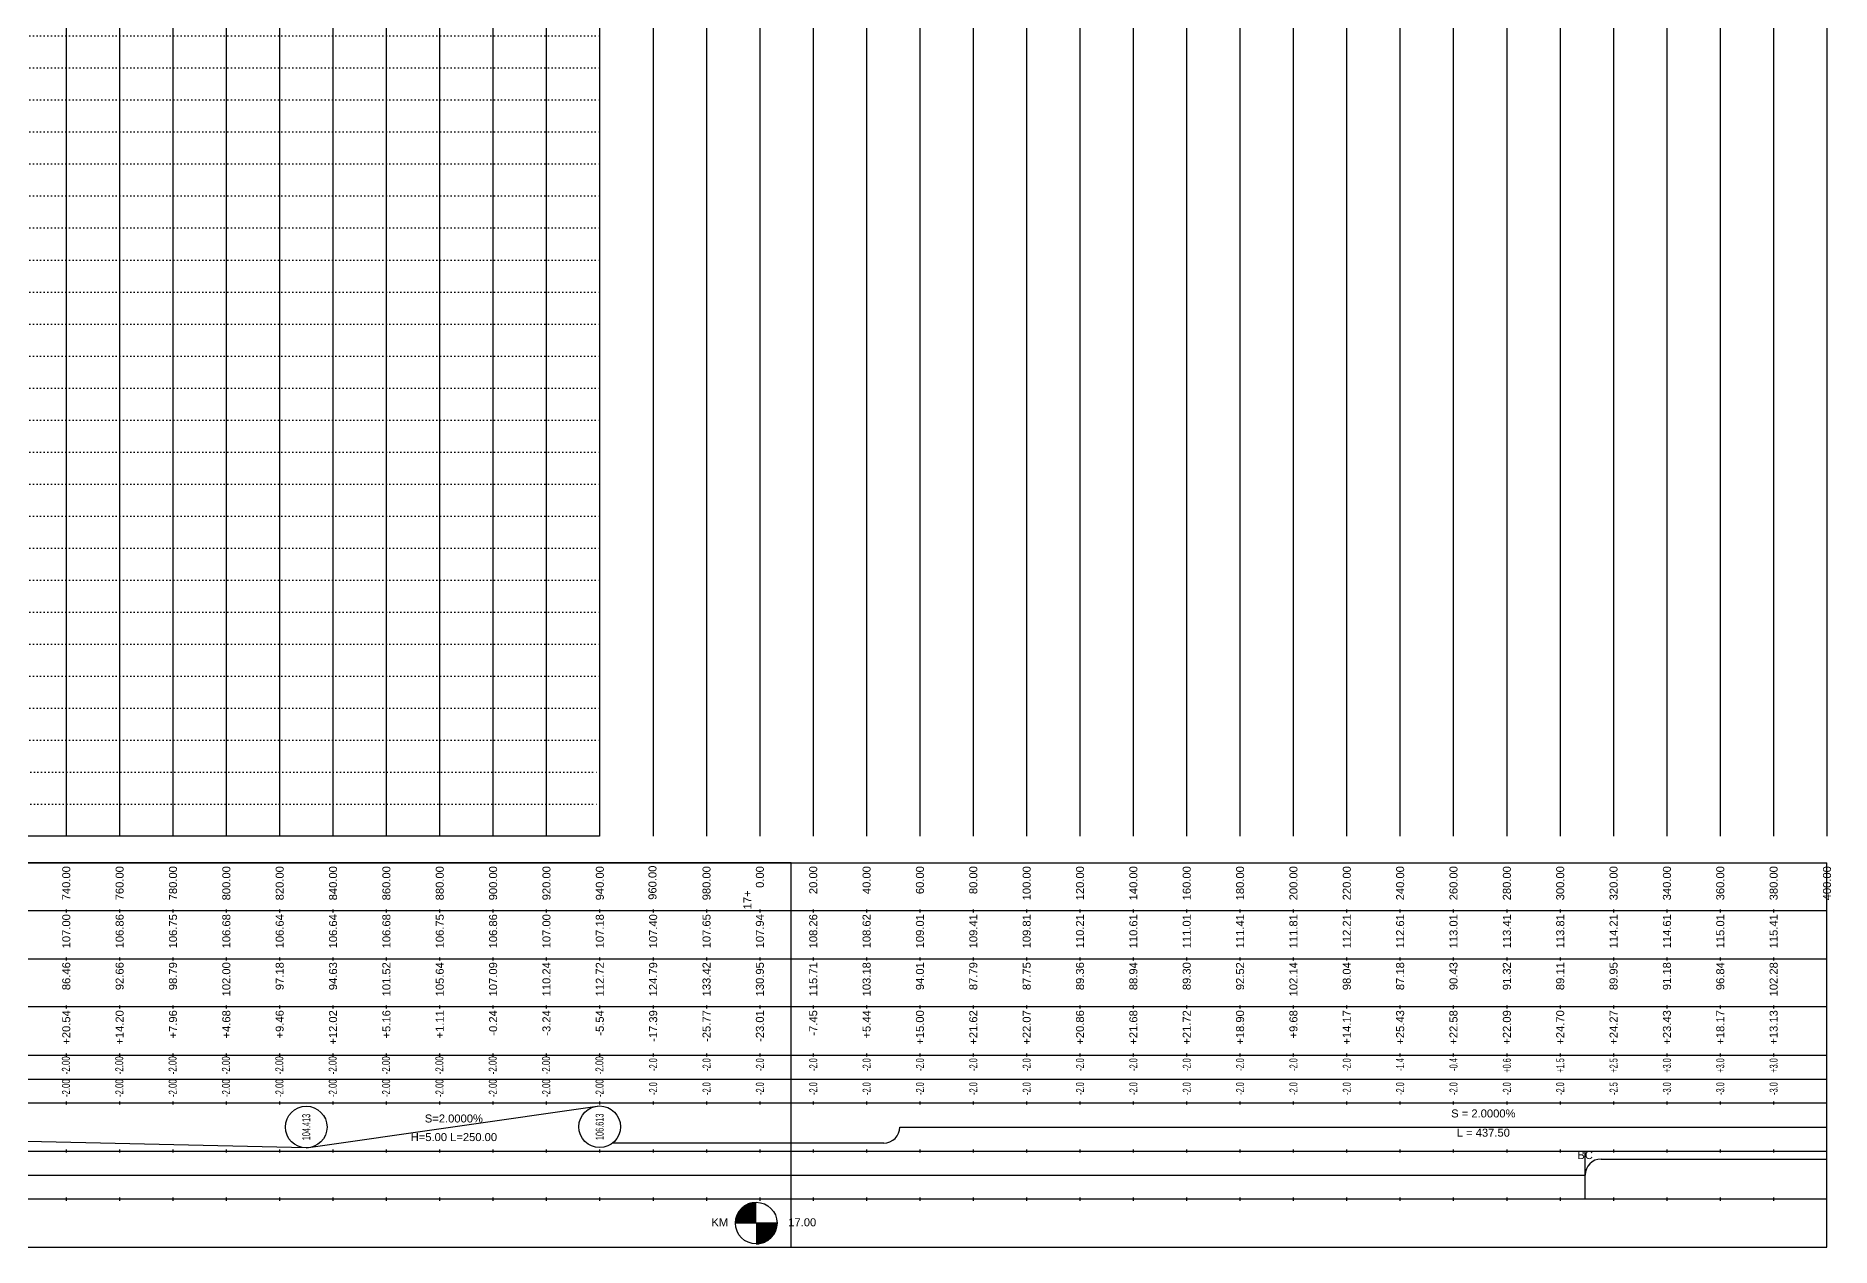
# Model space of a CAD drawing. Header units: millimetres. Extents: x -1499 to 6658, y -12483 to -6008.
# Drawn here: x 5985 to 6658, y -12027 to -11573 of the extents above; entities that cross this region are included whole.
import ezdxf
from ezdxf.enums import TextEntityAlignment as Align

# ---------------------------------------------------------------- set-up
doc = ezdxf.new("R2010")
doc.units = ezdxf.units.MM
doc.linetypes.add('A-DOTLN01H', pattern=[0.125, 0, -0.125])
doc.layers.add('_와꾸', color=7, linetype='Continuous', plot=False)
for name, color, linetype in [('CR-GRID', 56, 'A-DOTLN01H'), ('CZ-TEX2', 3, 'Continuous'), ('기타일반선(가늠)', 1, 'Continuous'), ('수직그리드', 1, 'Continuous'), ('표내용문자', 3, 'Continuous'), ('표보조선', 1, 'Continuous'), ('표주요선', 1, 'Continuous')]:
    doc.layers.add(name, color=color, linetype=linetype)
doc.styles.get("Standard").update_dxf_attribs({"font": 'arial.ttf'})

# ---------------------------------------------------------------- blocks, each defined once
blk = doc.blocks.new('A$C556A73DE')
at = {"layer": '표내용문자', "color": 253}
for s, p in [('107.40', (1.56, -1.8)), ('124.79', (1.56, -19.8)), ('-17.39', (1.56, -37.8))]:
    blk.add_text(s, height=3, rotation=90, dxfattribs=at).set_placement(p, align=Align.RIGHT)

msp = doc.modelspace()

# ---------------------------------------------------------------- linework, layer by layer
at = {"layer": '_와꾸', "color": 7, "true_color": 0xffffff}
msp.add_lwpolyline([(5424.16, -12027.06), (6268.16, -12027.06), (6268.16, -11883.06), (5424.16, -11883.06)], close=True, dxfattribs=at)
at = {"layer": 'CR-GRID', "linetype": 'A-DOTLN01H', "ltscale": 10}
for p, q in [((696.16, -11573.06), (6196.16, -11573.06)), ((696.16, -11585.06), (6196.16, -11585.06)), ((696.16, -11597.06), (6196.16, -11597.06)), ((696.16, -11609.06), (6196.16, -11609.06)), ((696.16, -11621.06), (6196.16, -11621.06)), ((696.16, -11633.06), (6196.16, -11633.06)), ((696.16, -11645.06), (6196.16, -11645.06)), ((696.16, -11657.06), (6196.16, -11657.06)), ((696.16, -11669.06), (6196.16, -11669.06)), ((696.16, -11681.06), (6196.16, -11681.06)), ((696.16, -11693.06), (6196.16, -11693.06)), ((696.16, -11705.06), (6196.16, -11705.06)), ((696.16, -11717.06), (6196.16, -11717.06)), ((696.16, -11729.06), (6196.16, -11729.06)), ((696.16, -11741.06), (6196.16, -11741.06)), ((696.16, -11753.06), (6196.16, -11753.06)), ((696.16, -11765.06), (6196.16, -11765.06)), ((696.16, -11777.06), (6196.16, -11777.06)), ((696.16, -11789.06), (6196.16, -11789.06)), ((696.16, -11801.06), (6196.16, -11801.06)), ((696.16, -11813.06), (6196.16, -11813.06)), ((696.16, -11825.06), (6196.16, -11825.06)), ((696.16, -11837.06), (6196.16, -11837.06)), ((236.16, -11849.06), (6196.16, -11849.06)), ((236.16, -11861.06), (6196.16, -11861.06))]:
    msp.add_line(p, q, dxfattribs=at)
at = {"layer": '기타일반선(가늠)'}
msp.add_line((6196.35, -11873.06), (5416.35, -11873.06), dxfattribs=at)
msp.add_line((6196.35, -11873.06), (5416.35, -11873.06), dxfattribs=at)
msp.add_line((6196.35, -11873.06), (5416.35, -11873.06), dxfattribs=at)
at = {"layer": '수직그리드', "color": 253}
for p, q in [((6236.35, -11072.54), (6236.35, -11873.06)), ((6256.35, -11087.36), (6256.35, -11873.06)), ((6216.35, -11124.32), (6216.35, -11873.06)), ((6276.35, -11178.8), (6276.35, -11873.06)), ((6296.35, -11254), (6296.35, -11873.06)), ((6456.35, -11260.24), (6456.35, -11873.06)), ((6636.35, -11259.35), (6636.35, -11873.06)), ((6476.35, -11284.8), (6476.35, -11873.06)), ((6616.35, -11292.01), (6616.35, -11873.06)), ((6656.35, -11301.85), (6656.35, -11873.06)), ((6316.35, -11309), (6316.35, -11873.06)), ((6436.35, -11317.97), (6436.35, -11873.06)), ((6536.35, -11325.15), (6536.35, -11873.06)), ((6516.35, -11330.46), (6516.35, -11873.06)), ((6596.35, -11325.97), (6596.35, -11873.06)), ((6376.35, -11336.92), (6376.35, -11873.06)), ((6416.35, -11337.29), (6416.35, -11873.06)), ((6556.35, -11338.37), (6556.35, -11873.06)), ((6576.35, -11333.37), (6576.35, -11873.06)), ((6396.35, -11339.44), (6396.35, -11873.06)), ((6336.35, -11346.3), (6336.35, -11873.06)), ((6356.35, -11346.58), (6356.35, -11873.06)), ((6496.35, -11349.97), (6496.35, -11873.06))]:
    msp.add_line(p, q, dxfattribs=at)
at = {"layer": '수직그리드'}
for p, q in [((6196.35, -11196.72), (6196.35, -11873.06)), ((6176.35, -11211.63), (6176.35, -11873.06)), ((6156.35, -11230.49), (6156.35, -11873.06)), ((6136.35, -11239.21), (6136.35, -11873.06)), ((6056.35, -11261.05), (6056.35, -11873.06)), ((6116.35, -11263.96), (6116.35, -11873.06)), ((6036.35, -11280.32), (6036.35, -11873.06)), ((6036.35, -11280.32), (6036.35, -11873.06)), ((6076.35, -11289.95), (6076.35, -11873.06)), ((6096.35, -11305.31), (6096.35, -11873.06)), ((6016.35, -11317.08), (6016.35, -11873.06)), ((5996.35, -11354.31), (5996.35, -11873.06))]:
    msp.add_line(p, q, dxfattribs=at)
at = {"layer": '표내용문자', "color": 253}
for p, q in [((6250.56, -12011.68), (6255.05, -12011.68)), ((6255.05, -12011.61), (6250.67, -12011.61)), ((6250.78, -12011.53), (6255.05, -12011.53)), ((6255.05, -12011.46), (6250.9, -12011.46)), ((6251.02, -12011.38), (6255.05, -12011.38)), ((6255.05, -12011.31), (6251.14, -12011.31)), ((6251.28, -12011.23), (6255.05, -12011.23)), ((6255.05, -12011.16), (6251.42, -12011.16)), ((6251.56, -12011.08), (6255.05, -12011.08)), ((6255.05, -12011.01), (6251.72, -12011.01)), ((6251.88, -12010.93), (6255.05, -12010.93)), ((6255.05, -12010.86), (6252.05, -12010.86)), ((6252.24, -12010.78), (6255.05, -12010.78)), ((6255.05, -12010.71), (6252.44, -12010.71)), ((6252.66, -12010.63), (6255.05, -12010.63)), ((6255.05, -12010.56), (6252.91, -12010.56)), ((6253.19, -12010.48), (6255.05, -12010.48)), ((6255.05, -12010.41), (6253.53, -12010.41)), ((6253.97, -12010.33), (6255.05, -12010.33)), ((6255.05, -12017.91), (6247.25, -12017.91)), ((6247.25, -12017.98), (6255.05, -12017.98)), ((6255.05, -12018.06), (6247.25, -12018.06)), ((6247.26, -12017.68), (6255.05, -12017.68)), ((6255.05, -12017.76), (6247.26, -12017.76)), ((6247.26, -12017.83), (6255.05, -12017.83)), ((6247.27, -12017.53), (6255.05, -12017.53)), ((6255.05, -12017.61), (6247.27, -12017.61)), ((6247.28, -12017.38), (6255.05, -12017.38)), ((6255.05, -12017.46), (6247.28, -12017.46)), ((6255.05, -12017.31), (6247.29, -12017.31)), ((6247.3, -12017.23), (6255.05, -12017.23)), ((6247.31, -12017.08), (6255.05, -12017.08)), ((6255.05, -12017.16), (6247.31, -12017.16)), ((6255.05, -12017.01), (6247.32, -12017.01)), ((6247.33, -12016.93), (6255.05, -12016.93)), ((6255.05, -12016.86), (6247.35, -12016.86)), ((6247.36, -12016.78), (6255.05, -12016.78)), ((6255.05, -12016.71), (6247.37, -12016.71)), ((6247.38, -12016.63), (6255.05, -12016.63)), ((6255.05, -12016.56), (6247.4, -12016.56)), ((6247.41, -12016.48), (6255.05, -12016.48)), ((6255.05, -12016.41), (6247.43, -12016.41)), ((6247.45, -12016.33), (6255.05, -12016.33)), ((6255.05, -12016.26), (6247.46, -12016.26)), ((6247.48, -12016.18), (6255.05, -12016.18)), ((6255.05, -12016.11), (6247.5, -12016.11)), ((6247.52, -12016.03), (6255.05, -12016.03)), ((6255.05, -12015.96), (6247.54, -12015.96)), ((6247.56, -12015.88), (6255.05, -12015.88)), ((6255.05, -12015.81), (6247.58, -12015.81)), ((6247.61, -12015.73), (6255.05, -12015.73)), ((6255.05, -12015.66), (6247.63, -12015.66)), ((6247.66, -12015.58), (6255.05, -12015.58)), ((6255.05, -12015.51), (6247.68, -12015.51)), ((6247.71, -12015.43), (6255.05, -12015.43)), ((6255.05, -12015.36), (6247.74, -12015.36)), ((6247.76, -12015.28), (6255.05, -12015.28)), ((6255.05, -12015.21), (6247.79, -12015.21)), ((6247.82, -12015.13), (6255.05, -12015.13)), ((6255.05, -12015.06), (6247.85, -12015.06)), ((6247.88, -12014.98), (6255.05, -12014.98)), ((6255.05, -12014.91), (6247.92, -12014.91)), ((6247.95, -12014.83), (6255.05, -12014.83)), ((6255.05, -12014.76), (6247.99, -12014.76)), ((6248.02, -12014.68), (6255.05, -12014.68)), ((6255.05, -12014.61), (6248.06, -12014.61)), ((6248.09, -12014.53), (6255.05, -12014.53)), ((6255.05, -12014.46), (6248.13, -12014.46)), ((6248.17, -12014.38), (6255.05, -12014.38)), ((6255.05, -12014.31), (6248.21, -12014.31)), ((6248.26, -12014.23), (6255.05, -12014.23)), ((6255.05, -12014.16), (6248.3, -12014.16)), ((6248.34, -12014.08), (6255.05, -12014.08)), ((6255.05, -12014.01), (6248.39, -12014.01)), ((6248.43, -12013.93), (6255.05, -12013.93)), ((6255.05, -12013.86), (6248.48, -12013.86)), ((6248.53, -12013.78), (6255.05, -12013.78)), ((6255.05, -12013.71), (6248.58, -12013.71)), ((6248.63, -12013.63), (6255.05, -12013.63)), ((6255.05, -12013.56), (6248.68, -12013.56)), ((6248.74, -12013.48), (6255.05, -12013.48)), ((6255.05, -12013.41), (6248.79, -12013.41)), ((6248.85, -12013.33), (6255.05, -12013.33)), ((6255.05, -12013.26), (6248.9, -12013.26)), ((6248.96, -12013.18), (6255.05, -12013.18)), ((6255.05, -12013.11), (6249.02, -12013.11)), ((6249.09, -12013.03), (6255.05, -12013.03)), ((6255.05, -12012.96), (6249.15, -12012.96)), ((6249.22, -12012.88), (6255.05, -12012.88)), ((6255.05, -12012.81), (6249.28, -12012.81)), ((6249.35, -12012.73), (6255.05, -12012.73)), ((6255.05, -12012.66), (6249.42, -12012.66)), ((6249.5, -12012.58), (6255.05, -12012.58)), ((6255.05, -12012.51), (6249.57, -12012.51)), ((6249.65, -12012.43), (6255.05, -12012.43)), ((6255.05, -12012.36), (6249.73, -12012.36)), ((6249.81, -12012.28), (6255.05, -12012.28)), ((6255.05, -12012.21), (6249.89, -12012.21)), ((6249.98, -12012.13), (6255.05, -12012.13)), ((6255.05, -12012.06), (6250.07, -12012.06)), ((6250.16, -12011.98), (6255.05, -12011.98)), ((6255.05, -12011.91), (6250.26, -12011.91)), ((6250.35, -12011.83), (6255.05, -12011.83)), ((6255.05, -12011.76), (6250.45, -12011.76)), ((6262.85, -12018.06), (6255.05, -12018.06)), ((6255.05, -12018.13), (6262.85, -12018.13)), ((6262.85, -12018.21), (6255.05, -12018.21)), ((6255.05, -12018.28), (6262.85, -12018.28)), ((6262.85, -12018.36), (6255.05, -12018.36)), ((6255.05, -12018.43), (6262.84, -12018.43)), ((6262.84, -12018.51), (6255.05, -12018.51)), ((6255.05, -12018.58), (6262.84, -12018.58)), ((6262.83, -12018.66), (6255.05, -12018.66)), ((6255.05, -12018.73), (6262.82, -12018.73)), ((6262.82, -12018.81), (6255.05, -12018.81)), ((6255.05, -12018.88), (6262.81, -12018.88)), ((6262.8, -12018.96), (6255.05, -12018.96)), ((6255.05, -12019.03), (6262.79, -12019.03)), ((6262.78, -12019.11), (6255.05, -12019.11)), ((6255.05, -12019.18), (6262.77, -12019.18)), ((6262.76, -12019.26), (6255.05, -12019.26)), ((6255.05, -12019.33), (6262.75, -12019.33)), ((6262.74, -12019.41), (6255.05, -12019.41)), ((6255.05, -12019.48), (6262.72, -12019.48)), ((6262.71, -12019.56), (6255.05, -12019.56)), ((6255.05, -12019.63), (6262.69, -12019.63)), ((6262.68, -12019.71), (6255.05, -12019.71)), ((6255.05, -12019.78), (6262.66, -12019.78)), ((6262.64, -12019.86), (6255.05, -12019.86)), ((6255.05, -12019.93), (6262.62, -12019.93)), ((6262.61, -12020.01), (6255.05, -12020.01)), ((6255.05, -12020.08), (6262.59, -12020.08)), ((6262.56, -12020.16), (6255.05, -12020.16)), ((6255.05, -12020.23), (6262.54, -12020.23)), ((6262.52, -12020.31), (6255.05, -12020.31)), ((6255.05, -12020.38), (6262.5, -12020.38)), ((6262.47, -12020.46), (6255.05, -12020.46)), ((6255.05, -12020.53), (6262.45, -12020.53)), ((6262.42, -12020.61), (6255.05, -12020.61)), ((6255.05, -12020.68), (6262.4, -12020.68)), ((6262.37, -12020.76), (6255.05, -12020.76)), ((6255.05, -12020.83), (6262.34, -12020.83)), ((6262.31, -12020.91), (6255.05, -12020.91)), ((6255.05, -12020.98), (6262.28, -12020.98)), ((6262.25, -12021.06), (6255.05, -12021.06)), ((6255.05, -12021.13), (6262.22, -12021.13)), ((6262.19, -12021.21), (6255.05, -12021.21)), ((6255.05, -12021.28), (6262.16, -12021.28)), ((6262.12, -12021.36), (6255.05, -12021.36)), ((6255.05, -12021.43), (6262.09, -12021.43)), ((6262.05, -12021.51), (6255.05, -12021.51)), ((6255.05, -12021.58), (6262.01, -12021.58)), ((6261.97, -12021.66), (6255.05, -12021.66)), ((6255.05, -12021.73), (6261.93, -12021.73)), ((6261.89, -12021.81), (6255.05, -12021.81)), ((6255.05, -12021.88), (6261.85, -12021.88)), ((6261.81, -12021.96), (6255.05, -12021.96)), ((6255.05, -12022.03), (6261.76, -12022.03)), ((6261.72, -12022.11), (6255.05, -12022.11)), ((6255.05, -12022.18), (6261.67, -12022.18)), ((6261.63, -12022.26), (6255.05, -12022.26)), ((6255.05, -12022.33), (6261.58, -12022.33)), ((6261.53, -12022.41), (6255.05, -12022.41)), ((6255.05, -12022.48), (6261.48, -12022.48)), ((6261.42, -12022.56), (6255.05, -12022.56)), ((6255.05, -12022.63), (6261.37, -12022.63)), ((6261.32, -12022.71), (6255.05, -12022.71)), ((6255.05, -12022.78), (6261.26, -12022.78)), ((6261.2, -12022.86), (6255.05, -12022.86)), ((6255.05, -12022.93), (6261.14, -12022.93)), ((6261.08, -12023.01), (6255.05, -12023.01)), ((6255.05, -12023.08), (6261.02, -12023.08)), ((6260.95, -12023.16), (6255.05, -12023.16)), ((6255.05, -12023.23), (6260.89, -12023.23)), ((6260.82, -12023.31), (6255.05, -12023.31)), ((6255.05, -12023.38), (6260.75, -12023.38)), ((6260.68, -12023.46), (6255.05, -12023.46)), ((6255.05, -12023.53), (6260.61, -12023.53)), ((6260.53, -12023.61), (6255.05, -12023.61)), ((6255.05, -12023.68), (6260.46, -12023.68)), ((6260.38, -12023.76), (6255.05, -12023.76)), ((6255.05, -12023.83), (6260.3, -12023.83)), ((6260.21, -12023.91), (6255.05, -12023.91)), ((6255.05, -12023.98), (6260.13, -12023.98)), ((6260.04, -12024.06), (6255.05, -12024.06)), ((6255.05, -12024.13), (6259.95, -12024.13)), ((6259.85, -12024.21), (6255.05, -12024.21)), ((6255.05, -12024.28), (6259.75, -12024.28)), ((6259.65, -12024.36), (6255.05, -12024.36)), ((6255.05, -12024.43), (6259.55, -12024.43)), ((6259.44, -12024.51), (6255.05, -12024.51)), ((6255.05, -12024.58), (6259.33, -12024.58)), ((6259.21, -12024.66), (6255.05, -12024.66)), ((6255.05, -12024.73), (6259.09, -12024.73)), ((6258.96, -12024.81), (6255.05, -12024.81)), ((6255.05, -12024.88), (6258.83, -12024.88)), ((6258.69, -12024.96), (6255.05, -12024.96)), ((6255.05, -12025.03), (6258.54, -12025.03)), ((6258.39, -12025.11), (6255.05, -12025.11)), ((6255.05, -12025.18), (6258.23, -12025.18)), ((6258.05, -12025.26), (6255.05, -12025.26)), ((6255.05, -12025.33), (6257.87, -12025.33)), ((6257.66, -12025.41), (6255.05, -12025.41)), ((6255.05, -12025.48), (6257.44, -12025.48)), ((6257.2, -12025.56), (6255.05, -12025.56)), ((6255.05, -12025.63), (6256.91, -12025.63)), ((6256.58, -12025.71), (6255.05, -12025.71)), ((6255.05, -12025.78), (6256.13, -12025.78))]:
    msp.add_line(p, q, dxfattribs=at)
msp.add_circle((6255.05, -12018.06), 7.8, dxfattribs=at)
at = {"layer": '표보조선'}
for p, q in [((5996.35, -11900.46), (5996.35, -11901.66)), ((6016.35, -11900.46), (6016.35, -11901.66)), ((6036.35, -11900.46), (6036.35, -11901.66)), ((6036.35, -11900.46), (6036.35, -11901.66)), ((6056.35, -11900.46), (6056.35, -11901.66)), ((6076.35, -11900.46), (6076.35, -11901.66)), ((6096.35, -11900.46), (6096.35, -11901.66)), ((6116.35, -11900.46), (6116.35, -11901.66)), ((6136.35, -11900.46), (6136.35, -11901.66)), ((6156.35, -11900.46), (6156.35, -11901.66)), ((6176.35, -11900.46), (6176.35, -11901.66)), ((6196.35, -11900.46), (6196.35, -11901.66)), ((5996.35, -11918.46), (5996.35, -11919.66)), ((6016.35, -11918.46), (6016.35, -11919.66)), ((6036.35, -11918.46), (6036.35, -11919.66)), ((6036.35, -11918.46), (6036.35, -11919.66)), ((6056.35, -11918.46), (6056.35, -11919.66)), ((6076.35, -11918.46), (6076.35, -11919.66)), ((6096.35, -11918.46), (6096.35, -11919.66)), ((6116.35, -11918.46), (6116.35, -11919.66)), ((6136.35, -11918.46), (6136.35, -11919.66)), ((6156.35, -11918.46), (6156.35, -11919.66)), ((6176.35, -11918.46), (6176.35, -11919.66)), ((6196.35, -11918.46), (6196.35, -11919.66)), ((5996.35, -11936.46), (5996.35, -11937.66)), ((6016.35, -11936.46), (6016.35, -11937.66)), ((6036.35, -11936.46), (6036.35, -11937.66)), ((6036.35, -11936.46), (6036.35, -11937.66)), ((6056.35, -11936.46), (6056.35, -11937.66)), ((6076.35, -11936.46), (6076.35, -11937.66)), ((6096.35, -11936.46), (6096.35, -11937.66)), ((6116.35, -11936.46), (6116.35, -11937.66)), ((6136.35, -11936.46), (6136.35, -11937.66)), ((6156.35, -11936.46), (6156.35, -11937.66)), ((6176.35, -11936.46), (6176.35, -11937.66)), ((6196.35, -11936.46), (6196.35, -11937.66)), ((5996.35, -11954.46), (5996.35, -11955.66)), ((6016.35, -11954.46), (6016.35, -11955.66)), ((6036.35, -11954.46), (6036.35, -11955.66)), ((6036.35, -11954.46), (6036.35, -11955.66)), ((6056.35, -11954.46), (6056.35, -11955.66)), ((6076.35, -11954.46), (6076.35, -11955.66)), ((6096.35, -11954.46), (6096.35, -11955.66)), ((6116.35, -11954.46), (6116.35, -11955.66)), ((6136.35, -11954.46), (6136.35, -11955.66)), ((6156.35, -11954.46), (6156.35, -11955.66)), ((6176.35, -11954.46), (6176.35, -11955.66)), ((6196.35, -11954.46), (6196.35, -11955.66)), ((6086.35, -11989.86), (5416.35, -11974.26)), ((5996.35, -11972.46), (5996.35, -11973.66)), ((6016.35, -11972.46), (6016.35, -11973.66)), ((6036.35, -11972.46), (6036.35, -11973.66)), ((6036.35, -11972.46), (6036.35, -11973.66)), ((6056.35, -11972.46), (6056.35, -11973.66)), ((6076.35, -11972.46), (6076.35, -11973.66)), ((6086.35, -11989.86), (6196.35, -11974.16)), ((6096.35, -11972.46), (6096.35, -11973.66)), ((6116.35, -11972.46), (6116.35, -11973.66)), ((6136.35, -11972.46), (6136.35, -11973.66)), ((6156.35, -11972.46), (6156.35, -11973.66)), ((6176.35, -11972.46), (6176.35, -11973.66)), ((6196.35, -11972.46), (6196.35, -11973.66)), ((5996.35, -11990.46), (5996.35, -11991.66)), ((6016.35, -11990.46), (6016.35, -11991.66)), ((6036.35, -11990.46), (6036.35, -11991.66)), ((6036.35, -11990.46), (6036.35, -11991.66)), ((6056.35, -11990.46), (6056.35, -11991.66)), ((6076.35, -11990.46), (6076.35, -11991.66)), ((6096.35, -11990.46), (6096.35, -11991.66)), ((6116.35, -11990.46), (6116.35, -11991.66)), ((6136.35, -11990.46), (6136.35, -11991.66)), ((6156.35, -11990.46), (6156.35, -11991.66)), ((6176.35, -11990.46), (6176.35, -11991.66)), ((6196.35, -11990.46), (6196.35, -11991.66)), ((5416.35, -12000.06), (6565.77, -12000.06)), ((5996.35, -12008.46), (5996.35, -12009.66)), ((6016.35, -12008.46), (6016.35, -12009.66)), ((6036.35, -12008.46), (6036.35, -12009.66)), ((6036.35, -12008.46), (6036.35, -12009.66)), ((6056.35, -12008.46), (6056.35, -12009.66)), ((6076.35, -12008.46), (6076.35, -12009.66)), ((6096.35, -12008.46), (6096.35, -12009.66)), ((6116.35, -12008.46), (6116.35, -12009.66)), ((6136.35, -12008.46), (6136.35, -12009.66)), ((6156.35, -12008.46), (6156.35, -12009.66)), ((6176.35, -12008.46), (6176.35, -12009.66)), ((6196.35, -12008.46), (6196.35, -12009.66))]:
    msp.add_line(p, q, dxfattribs=at)
at = {"layer": '표보조선', "color": 253}
for p, q in [((6216.35, -11900.46), (6216.35, -11901.66)), ((6236.35, -11900.46), (6236.35, -11901.66)), ((6256.35, -11900.46), (6256.35, -11901.66)), ((6276.35, -11900.46), (6276.35, -11901.66)), ((6296.35, -11900.46), (6296.35, -11901.66)), ((6316.35, -11900.46), (6316.35, -11901.66)), ((6336.35, -11900.46), (6336.35, -11901.66)), ((6356.35, -11900.46), (6356.35, -11901.66)), ((6376.35, -11900.46), (6376.35, -11901.66)), ((6396.35, -11900.46), (6396.35, -11901.66)), ((6416.35, -11900.46), (6416.35, -11901.66)), ((6436.35, -11900.46), (6436.35, -11901.66)), ((6456.35, -11900.46), (6456.35, -11901.66)), ((6476.35, -11900.46), (6476.35, -11901.66)), ((6496.35, -11900.46), (6496.35, -11901.66)), ((6516.35, -11900.46), (6516.35, -11901.66)), ((6536.35, -11900.46), (6536.35, -11901.66)), ((6556.35, -11900.46), (6556.35, -11901.66)), ((6576.35, -11900.46), (6576.35, -11901.66)), ((6596.35, -11900.46), (6596.35, -11901.66)), ((6616.35, -11900.46), (6616.35, -11901.66)), ((6636.35, -11900.46), (6636.35, -11901.66)), ((6216.35, -11918.46), (6216.35, -11919.66)), ((6236.35, -11918.46), (6236.35, -11919.66)), ((6256.35, -11918.46), (6256.35, -11919.66)), ((6276.35, -11918.46), (6276.35, -11919.66)), ((6296.35, -11918.46), (6296.35, -11919.66)), ((6316.35, -11918.46), (6316.35, -11919.66)), ((6336.35, -11918.46), (6336.35, -11919.66)), ((6356.35, -11918.46), (6356.35, -11919.66)), ((6376.35, -11918.46), (6376.35, -11919.66)), ((6396.35, -11918.46), (6396.35, -11919.66)), ((6416.35, -11918.46), (6416.35, -11919.66)), ((6436.35, -11918.46), (6436.35, -11919.66)), ((6456.35, -11918.46), (6456.35, -11919.66)), ((6476.35, -11918.46), (6476.35, -11919.66)), ((6496.35, -11918.46), (6496.35, -11919.66)), ((6516.35, -11918.46), (6516.35, -11919.66)), ((6536.35, -11918.46), (6536.35, -11919.66)), ((6556.35, -11918.46), (6556.35, -11919.66)), ((6576.35, -11918.46), (6576.35, -11919.66)), ((6596.35, -11918.46), (6596.35, -11919.66)), ((6616.35, -11918.46), (6616.35, -11919.66)), ((6636.35, -11918.46), (6636.35, -11919.66)), ((6216.35, -11936.46), (6216.35, -11937.66)), ((6236.35, -11936.46), (6236.35, -11937.66)), ((6256.35, -11936.46), (6256.35, -11937.66)), ((6276.35, -11936.46), (6276.35, -11937.66)), ((6296.35, -11936.46), (6296.35, -11937.66)), ((6316.35, -11936.46), (6316.35, -11937.66)), ((6336.35, -11936.46), (6336.35, -11937.66)), ((6356.35, -11936.46), (6356.35, -11937.66)), ((6376.35, -11936.46), (6376.35, -11937.66)), ((6396.35, -11936.46), (6396.35, -11937.66)), ((6416.35, -11936.46), (6416.35, -11937.66)), ((6436.35, -11936.46), (6436.35, -11937.66)), ((6456.35, -11936.46), (6456.35, -11937.66)), ((6476.35, -11936.46), (6476.35, -11937.66)), ((6496.35, -11936.46), (6496.35, -11937.66)), ((6516.35, -11936.46), (6516.35, -11937.66)), ((6536.35, -11936.46), (6536.35, -11937.66)), ((6556.35, -11936.46), (6556.35, -11937.66)), ((6576.35, -11936.46), (6576.35, -11937.66)), ((6596.35, -11936.46), (6596.35, -11937.66)), ((6616.35, -11936.46), (6616.35, -11937.66)), ((6636.35, -11936.46), (6636.35, -11937.66)), ((6216.35, -11954.46), (6216.35, -11955.66)), ((6236.35, -11954.46), (6236.35, -11955.66)), ((6256.35, -11954.46), (6256.35, -11955.66)), ((6276.35, -11954.46), (6276.35, -11955.66)), ((6296.35, -11954.46), (6296.35, -11955.66)), ((6316.35, -11954.46), (6316.35, -11955.66)), ((6336.35, -11954.46), (6336.35, -11955.66)), ((6356.35, -11954.46), (6356.35, -11955.66)), ((6376.35, -11954.46), (6376.35, -11955.66)), ((6396.35, -11954.46), (6396.35, -11955.66)), ((6416.35, -11954.46), (6416.35, -11955.66)), ((6436.35, -11954.46), (6436.35, -11955.66)), ((6456.35, -11954.46), (6456.35, -11955.66)), ((6476.35, -11954.46), (6476.35, -11955.66)), ((6496.35, -11954.46), (6496.35, -11955.66)), ((6516.35, -11954.46), (6516.35, -11955.66)), ((6536.35, -11954.46), (6536.35, -11955.66)), ((6556.35, -11954.46), (6556.35, -11955.66)), ((6576.35, -11954.46), (6576.35, -11955.66)), ((6596.35, -11954.46), (6596.35, -11955.66)), ((6616.35, -11954.46), (6616.35, -11955.66)), ((6636.35, -11954.46), (6636.35, -11955.66)), ((6216.35, -11972.46), (6216.35, -11973.66)), ((6236.35, -11972.46), (6236.35, -11973.66)), ((6256.35, -11972.46), (6256.35, -11973.66)), ((6276.35, -11972.46), (6276.35, -11973.66)), ((6296.35, -11972.46), (6296.35, -11973.66)), ((6316.35, -11972.46), (6316.35, -11973.66)), ((6336.35, -11972.46), (6336.35, -11973.66)), ((6356.35, -11972.46), (6356.35, -11973.66)), ((6376.35, -11972.46), (6376.35, -11973.66)), ((6396.35, -11972.46), (6396.35, -11973.66)), ((6416.35, -11972.46), (6416.35, -11973.66)), ((6436.35, -11972.46), (6436.35, -11973.66)), ((6456.35, -11972.46), (6456.35, -11973.66)), ((6476.35, -11972.46), (6476.35, -11973.66)), ((6496.35, -11972.46), (6496.35, -11973.66)), ((6516.35, -11972.46), (6516.35, -11973.66)), ((6536.35, -11972.46), (6536.35, -11973.66)), ((6556.35, -11972.46), (6556.35, -11973.66)), ((6576.35, -11972.46), (6576.35, -11973.66)), ((6596.35, -11972.46), (6596.35, -11973.66)), ((6616.35, -11972.46), (6616.35, -11973.66)), ((6636.35, -11972.46), (6636.35, -11973.66)), ((6308.85, -11982.06), (6656.35, -11982.06)), ((6201.34, -11987.96), (6216.35, -11987.96)), ((6216.35, -11987.96), (6302.85, -11987.96)), ((6216.35, -11990.46), (6216.35, -11991.66)), ((6236.35, -11990.46), (6236.35, -11991.66)), ((6256.35, -11990.46), (6256.35, -11991.66)), ((6276.35, -11990.46), (6276.35, -11991.66)), ((6296.35, -11990.46), (6296.35, -11991.66)), ((6316.35, -11990.46), (6316.35, -11991.66)), ((6336.35, -11990.46), (6336.35, -11991.66)), ((6356.35, -11990.46), (6356.35, -11991.66)), ((6376.35, -11990.46), (6376.35, -11991.66)), ((6396.35, -11990.46), (6396.35, -11991.66)), ((6416.35, -11990.46), (6416.35, -11991.66)), ((6436.35, -11990.46), (6436.35, -11991.66)), ((6456.35, -11990.46), (6456.35, -11991.66)), ((6476.35, -11990.46), (6476.35, -11991.66)), ((6496.35, -11990.46), (6496.35, -11991.66)), ((6516.35, -11990.46), (6516.35, -11991.66)), ((6536.35, -11990.46), (6536.35, -11991.66)), ((6556.35, -11990.46), (6556.35, -11991.66)), ((6565.77, -12009.06), (6565.77, -11991.06)), ((6576.35, -11990.46), (6576.35, -11991.66)), ((6596.35, -11990.46), (6596.35, -11991.66)), ((6616.35, -11990.46), (6616.35, -11991.66)), ((6636.35, -11990.46), (6636.35, -11991.66)), ((6571.77, -11994.06), (6656.35, -11994.06)), ((6216.35, -12008.46), (6216.35, -12009.66)), ((6236.35, -12008.46), (6236.35, -12009.66)), ((6256.35, -12008.46), (6256.35, -12009.66)), ((6276.35, -12008.46), (6276.35, -12009.66)), ((6296.35, -12008.46), (6296.35, -12009.66)), ((6316.35, -12008.46), (6316.35, -12009.66)), ((6336.35, -12008.46), (6336.35, -12009.66)), ((6356.35, -12008.46), (6356.35, -12009.66)), ((6376.35, -12008.46), (6376.35, -12009.66)), ((6396.35, -12008.46), (6396.35, -12009.66)), ((6416.35, -12008.46), (6416.35, -12009.66)), ((6436.35, -12008.46), (6436.35, -12009.66)), ((6456.35, -12008.46), (6456.35, -12009.66)), ((6476.35, -12008.46), (6476.35, -12009.66)), ((6496.35, -12008.46), (6496.35, -12009.66)), ((6516.35, -12008.46), (6516.35, -12009.66)), ((6536.35, -12008.46), (6536.35, -12009.66)), ((6556.35, -12008.46), (6556.35, -12009.66)), ((6576.35, -12008.46), (6576.35, -12009.66)), ((6596.35, -12008.46), (6596.35, -12009.66)), ((6616.35, -12008.46), (6616.35, -12009.66)), ((6636.35, -12008.46), (6636.35, -12009.66))]:
    msp.add_line(p, q, dxfattribs=at)
at = {"layer": '표보조선'}
for centre in [(6086.35, -11982.06), (6196.35, -11981.96)]:
    msp.add_circle(centre, 7.8, dxfattribs=at)
at = {"layer": '표보조선', "color": 253}
for centre, start, end in [((6302.85, -11982.06), 270, 0), ((6571.77, -12000.06), 90, 180)]:
    msp.add_arc(centre, 6, start, end, dxfattribs=at)
at = {"layer": '표주요선'}
for p, q in [((5416.35, -11883.06), (6656.35, -11883.06)), ((6656.35, -12027.06), (6656.35, -11883.06)), ((6656.35, -11901.06), (5416.35, -11901.06)), ((5416.35, -11919.06), (6656.35, -11919.06)), ((6656.35, -11937.06), (5416.35, -11937.06)), ((5416.35, -11955.06), (6656.35, -11955.06)), ((5416.35, -11964.06), (6656.35, -11964.06)), ((6656.35, -11973.06), (5416.35, -11973.06)), ((5416.35, -11991.06), (6656.35, -11991.06)), ((6656.35, -12009.06), (5416.35, -12009.06)), ((5416.35, -12027.06), (6656.35, -12027.06))]:
    msp.add_line(p, q, dxfattribs=at)

# ---------------------------------------------------------------- block references
at = {"layer": 'CR-GRID'}
msp.add_blockref('A$C556A73DE', (6216.35, -11900.46), dxfattribs=at)

# ---------------------------------------------------------------- texts
at = {"layer": 'CZ-TEX2', "width": 0.7}
for p in [(5997.76, -11955.58), (6017.76, -11955.58), (6037.76, -11955.58), (6037.76, -11955.58), (6057.76, -11955.58), (6077.76, -11955.58), (6097.76, -11955.58), (6117.76, -11955.58), (6137.76, -11955.58), (6157.76, -11955.58), (6177.76, -11955.58), (6197.76, -11955.58), (5997.81, -11964.14), (6017.81, -11964.14), (6037.81, -11964.14), (6037.81, -11964.14), (6057.81, -11964.14), (6077.81, -11964.14), (6097.81, -11964.14), (6117.81, -11964.14), (6137.81, -11964.14), (6157.81, -11964.14), (6177.81, -11964.14), (6197.81, -11964.14)]:
    msp.add_text('-2.00', height=3, rotation=90, dxfattribs=at).set_placement(p, align=Align.RIGHT)
at = {"layer": '표내용문자'}
for s, p in [('740.00', (5997.91, -11884.26)), ('760.00', (6017.91, -11884.26)), ('780.00', (6037.91, -11884.26)), ('800.00', (6057.91, -11884.26)), ('820.00', (6077.91, -11884.26)), ('840.00', (6097.91, -11884.26)), ('860.00', (6117.91, -11884.26)), ('880.00', (6137.91, -11884.26)), ('900.00', (6157.91, -11884.26)), ('920.00', (6177.91, -11884.26)), ('940.00', (6197.91, -11884.26)), ('107.00', (5997.91, -11902.26)), ('106.86', (6017.91, -11902.26)), ('106.75', (6037.91, -11902.26)), ('106.68', (6057.91, -11902.26)), ('106.64', (6077.91, -11902.26)), ('106.64', (6097.91, -11902.26)), ('106.68', (6117.91, -11902.26)), ('106.75', (6137.91, -11902.26)), ('106.86', (6157.91, -11902.26)), ('107.00', (6177.91, -11902.26)), ('107.18', (6197.91, -11902.26)), ('86.46', (5997.91, -11920.26)), ('92.66', (6017.91, -11920.26)), ('98.79', (6037.91, -11920.26)), ('102.00', (6057.91, -11920.26)), ('97.18', (6077.91, -11920.26)), ('94.63', (6097.91, -11920.26)), ('101.52', (6117.91, -11920.26)), ('105.64', (6137.91, -11920.26)), ('107.09', (6157.91, -11920.26)), ('110.24', (6177.91, -11920.26)), ('112.72', (6197.91, -11920.26)), ('+20.54', (5997.91, -11938.26)), ('+14.20', (6017.91, -11938.26)), ('+7.96', (6037.91, -11938.26)), ('+4.68', (6057.91, -11938.26)), ('+9.46', (6077.91, -11938.26)), ('+12.02', (6097.91, -11938.26)), ('+5.16', (6117.91, -11938.26)), ('+1.11', (6137.91, -11938.26)), ('-0.24', (6157.91, -11938.26)), ('-3.24', (6177.91, -11938.26)), ('-5.54', (6197.91, -11938.26))]:
    msp.add_text(s, height=3, rotation=90, dxfattribs=at).set_placement(p, align=Align.RIGHT)
at = {"layer": '표내용문자', "color": 253}
for s, p in [('960.00', (6217.65, -11884.06)), ('980.00', (6237.91, -11884.26)), ('0.00', (6257.91, -11884.26)), ('20.00', (6277.91, -11884.26)), ('40.00', (6297.91, -11884.26)), ('60.00', (6317.91, -11884.26)), ('80.00', (6337.91, -11884.26)), ('100.00', (6357.91, -11884.26)), ('120.00', (6377.91, -11884.26)), ('140.00', (6397.91, -11884.26)), ('160.00', (6417.91, -11884.26)), ('180.00', (6437.91, -11884.26)), ('200.00', (6457.91, -11884.26)), ('220.00', (6477.91, -11884.26)), ('240.00', (6497.91, -11884.26)), ('260.00', (6517.91, -11884.26)), ('280.00', (6537.91, -11884.26)), ('300.00', (6557.91, -11884.26)), ('320.00', (6577.91, -11884.26)), ('340.00', (6597.91, -11884.26)), ('360.00', (6617.91, -11884.26)), ('380.00', (6637.91, -11884.26)), ('400.00', (6657.91, -11884.26)), ('107.65', (6237.91, -11902.26)), ('107.94', (6257.91, -11902.26)), ('108.26', (6277.91, -11902.26)), ('108.62', (6297.91, -11902.26)), ('109.01', (6317.91, -11902.26)), ('109.41', (6337.91, -11902.26)), ('109.81', (6357.91, -11902.26)), ('110.21', (6377.91, -11902.26)), ('110.61', (6397.91, -11902.26)), ('111.01', (6417.91, -11902.26)), ('111.41', (6437.91, -11902.26)), ('111.81', (6457.91, -11902.26)), ('112.21', (6477.91, -11902.26)), ('112.61', (6497.91, -11902.26)), ('113.01', (6517.91, -11902.26)), ('113.41', (6537.91, -11902.26)), ('113.81', (6557.91, -11902.26)), ('114.21', (6577.91, -11902.26)), ('114.61', (6597.91, -11902.26)), ('115.01', (6617.91, -11902.26)), ('115.41', (6637.91, -11902.26)), ('133.42', (6237.91, -11920.26)), ('130.95', (6257.91, -11920.26)), ('115.71', (6277.91, -11920.26)), ('103.18', (6297.91, -11920.26)), ('94.01', (6317.91, -11920.26)), ('87.79', (6337.91, -11920.26)), ('87.75', (6357.91, -11920.26)), ('89.36', (6377.91, -11920.26)), ('88.94', (6397.91, -11920.26)), ('89.30', (6417.91, -11920.26)), ('92.52', (6437.91, -11920.26)), ('102.14', (6457.91, -11920.26)), ('98.04', (6477.91, -11920.26)), ('87.18', (6497.91, -11920.26)), ('90.43', (6517.91, -11920.26)), ('91.32', (6537.91, -11920.26)), ('89.11', (6557.91, -11920.26)), ('89.95', (6577.91, -11920.26)), ('91.18', (6597.91, -11920.26)), ('96.84', (6617.91, -11920.26)), ('102.28', (6637.91, -11920.26)), ('-25.77', (6237.91, -11938.26)), ('-23.01', (6257.91, -11938.26)), ('-7.45', (6277.91, -11938.26)), ('+5.44', (6297.91, -11938.26)), ('+15.00', (6317.91, -11938.26)), ('+21.62', (6337.91, -11938.26)), ('+22.07', (6357.91, -11938.26)), ('+20.86', (6377.91, -11938.26)), ('+21.68', (6397.91, -11938.26)), ('+21.72', (6417.91, -11938.26)), ('+18.90', (6437.91, -11938.26)), ('+9.68', (6457.91, -11938.26)), ('+14.17', (6477.91, -11938.26)), ('+25.43', (6497.91, -11938.26)), ('+22.58', (6517.91, -11938.26)), ('+22.09', (6537.91, -11938.26)), ('+24.70', (6557.91, -11938.26)), ('+24.27', (6577.91, -11938.26)), ('+23.43', (6597.91, -11938.26)), ('+18.17', (6617.91, -11938.26)), ('+13.13', (6637.91, -11938.26))]:
    msp.add_text(s, height=3, rotation=90, dxfattribs=at).set_placement(p, align=Align.RIGHT)
msp.add_text('17+', height=3, rotation=90, dxfattribs=at).set_placement((6253.23, -11900.46))
at = {"layer": '표내용문자', "color": 253, "width": 0.6}
for s, p in [('-2.0', (6217.91, -11956.26)), ('-2.0', (6237.91, -11956.26)), ('-2.0', (6257.91, -11956.26)), ('-2.0', (6277.91, -11956.26)), ('-2.0', (6297.91, -11956.26)), ('-2.0', (6317.91, -11956.26)), ('-2.0', (6337.91, -11956.26)), ('-2.0', (6357.91, -11956.26)), ('-2.0', (6377.91, -11956.26)), ('-2.0', (6397.91, -11956.26)), ('-2.0', (6417.91, -11956.26)), ('-2.0', (6437.91, -11956.26)), ('-2.0', (6457.91, -11956.26)), ('-2.0', (6477.91, -11956.26)), ('-1.4', (6497.91, -11956.26)), ('-0.4', (6517.91, -11956.26)), ('+0.6', (6537.91, -11956.26)), ('+1.5', (6557.91, -11956.26)), ('+2.5', (6577.91, -11956.26)), ('+3.0', (6597.91, -11956.26)), ('+3.0', (6617.91, -11956.26)), ('+3.0', (6637.91, -11956.26)), ('-2.0', (6217.91, -11965.26)), ('-2.0', (6237.91, -11965.26)), ('-2.0', (6257.91, -11965.26)), ('-2.0', (6277.91, -11965.26)), ('-2.0', (6297.91, -11965.26)), ('-2.0', (6317.91, -11965.26)), ('-2.0', (6337.91, -11965.26)), ('-2.0', (6357.91, -11965.26)), ('-2.0', (6377.91, -11965.26)), ('-2.0', (6397.91, -11965.26)), ('-2.0', (6417.91, -11965.26)), ('-2.0', (6437.91, -11965.26)), ('-2.0', (6457.91, -11965.26)), ('-2.0', (6477.91, -11965.26)), ('-2.0', (6497.91, -11965.26)), ('-2.0', (6517.91, -11965.26)), ('-2.0', (6537.91, -11965.26)), ('-2.0', (6557.91, -11965.26)), ('-2.5', (6577.91, -11965.26)), ('-3.0', (6597.91, -11965.26)), ('-3.0', (6617.91, -11965.26)), ('-3.0', (6637.91, -11965.26))]:
    msp.add_text(s, height=3, rotation=90, dxfattribs=at).set_placement(p, align=Align.RIGHT)
at = {"layer": '표내용문자', "width": 0.6}
for s, p in [('104.413', (6087.85, -11982.06)), ('106.613', (6197.85, -11981.96))]:
    msp.add_text(s, height=3, rotation=90, dxfattribs=at).set_placement(p, align=Align.CENTER)
at = {"layer": '표내용문자'}
for s, p in [('S=2.0000%', (6141.71, -11980.35)), ('H=5.00 L=250.00', (6141.71, -11987.32))]:
    msp.add_text(s, height=3, dxfattribs=at).set_placement(p, align=Align.CENTER)
at = {"layer": '표내용문자', "color": 253}
for s, p in [('S = 2.0000%', (6527.6, -11978.46)), ('L = 437.50', (6527.6, -11985.66)), ('BC', (6565.77, -11994.06))]:
    msp.add_text(s, height=3, dxfattribs=at).set_placement(p, align=Align.CENTER)
for s, p in [('KM', (6238.25, -12019.26)), ('17.00', (6267.05, -12019.26))]:
    msp.add_text(s, height=3, dxfattribs=at).set_placement(p)

doc.saveas('drawing.dxf')
